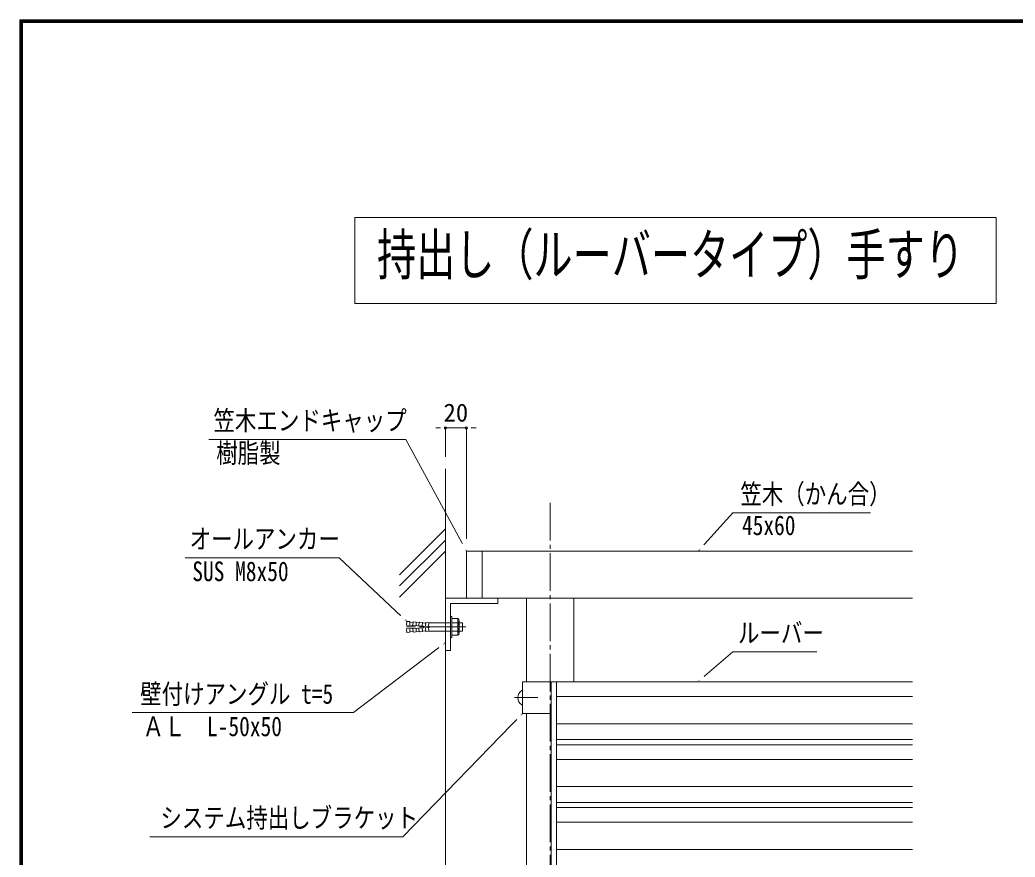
# Model space of a CAD drawing. Units: millimetres at full size; details may follow other scales. Extents: x -1603 to 1599, y -1129 to 1133.
# Drawn here: x -1603 to -654, y 334 to 1133 of the extents above; entities that cross this region are included whole.
import ezdxf
from ezdxf.enums import TextEntityAlignment as Align

# ---------------------------------------------------------------- set-up
doc = ezdxf.new("R2010")
doc.units = ezdxf.units.MM
doc.header["$LTSCALE"] = 4
doc.header["$PDMODE"] = 32
doc.header["$PDSIZE"] = 2
doc.linetypes.add('CHAIN2', pattern=[12, 9, -1, 1, -1])
for name, color, linetype, lineweight in [('0-0_0', 7, 'Continuous', 18), ('0-2_1寸法', 3, 'Continuous', 18), ('0-4_2躯体線', 4, 'Continuous', 9), ('0-5_3中心線', 2, 'CHAIN2', 18), ('0-6_41ｱﾙﾐ', 6, 'Continuous', 18), ('0-7_42ｱﾙﾐ部品', 6, 'Continuous', 18), ('0-8_4アルミ', 6, 'Continuous', 18), ('0-9_6ﾊｯﾁﾝｸﾞ', 4, 'Continuous', 9), ('0-F_WAKU', 7, 'Continuous', 18)]:
    doc.layers.add(name, color=color, linetype=linetype, lineweight=lineweight)
doc.styles.add('ＭＳ ゴシック', font='')
doc.styles.get('ＭＳ ゴシック').set_extended_font_data('MS Gothic')

msp = doc.modelspace()

# ---------------------------------------------------------------- linework, layer by layer
at = {"layer": '0-0_0'}
for p, q in [((-1177.259, 626.121), (-751.465, 626.121)), ((-1177.259, 626.121), (-1177.259, 581.121)), ((-1162.259, 626.121), (-1162.259, 581.121)), ((-1177.259, 581.121), (-751.465, 581.121)), ((-1119.759, 501.121), (-1119.759, 581.121)), ((-1074.759, 581.121), (-1074.759, 501.121)), ((-1119.759, -363.879), (-1119.759, 471.121))]:
    msp.add_line(p, q, dxfattribs=at)
msp.add_lwpolyline([(-671.85, 862.285), (-1283.556, 862.285), (-1283.556, 944.611), (-671.85, 944.611)], close=True, dxfattribs=at)
for points in [[(-1177.259, 626.121), (-1234.949, 732.564), (-1422.848, 732.564)], [(-956.001, 626.121), (-923.095, 662.449), (-791.751, 662.449)], [(-1234.072, 558.862), (-1298.502, 619.57), (-1445.672, 619.57)], [(-1197.259, 538.883), (-1284.797, 472.062), (-1496.115, 472.062)], [(-956.444, 501.121), (-923.095, 529.796), (-842.957, 529.796)], [(-1123.759, 471.121), (-1237.982, 353.255), (-1479.151, 353.255)]]:
    msp.add_lwpolyline(points, dxfattribs=at)
at = {"layer": '0-2_1寸法'}
for p, q in [((-1201.859, 743.628), (-1206.459, 743.628)), ((-1197.259, 716.121), (-1197.259, 743.628)), ((-1197.259, 743.628), (-1177.259, 743.628)), ((-1177.259, 743.628), (-1197.259, 743.628)), ((-1177.259, 637.621), (-1177.259, 743.628)), ((-1172.659, 743.628), (-1168.059, 743.628))]:
    msp.add_line(p, q, dxfattribs=at)
for p in [(-1197.259, 743.628), (-1177.259, 743.628)]:
    msp.add_point(p, dxfattribs=at)
at = {"layer": '0-4_2躯体線'}
for p, q in [((-1197.259, 704.621), (-1197.259, -598.879)), ((-1197.259, 647.177), (-1241.089, 603.347)), ((-1197.259, 636.568), (-1241.089, 592.738)), ((-1197.259, 625.96), (-1241.089, 582.13)), ((-1109.026, 486.121), (-1131.282, 486.121)), ((-1124.259, 492.871), (-1123.759, 492.871)), ((-1123.759, 492.871), (-1123.759, 479.371)), ((-1124.259, 479.371), (-1123.759, 479.371))]:
    msp.add_line(p, q, dxfattribs=at)
msp.add_arc((-1120.564, 486.121), 7.695, 118.699, 241.301, dxfattribs=at)
at = {"layer": '0-5_3中心線'}
for p, q in [((-1097.259, 672.1), (-1097.259, -598.879)), ((-1177.876, 553.621), (-1234.271, 553.621)), ((-1177.876, 553.621), (-1224.673, 553.621))]:
    msp.add_line(p, q, dxfattribs=at)
at = {"layer": '0-6_41ｱﾙﾐ'}
for p, q in [((-1192.259, 563.621), (-1192.259, 543.621)), ((-1191.274, 563.621), (-1192.259, 563.621)), ((-1191.274, 563.621), (-1191.274, 543.621)), ((-1185.274, 561.621), (-1191.274, 561.621)), ((-1185.274, 561.621), (-1185.274, 545.621)), ((-1212.819, 554.121), (-1234.274, 555.368)), ((-1212.819, 553.121), (-1234.274, 551.875)), ((-1234.271, 555.409), (-1234.072, 558.862)), ((-1234.271, 551.833), (-1234.072, 548.381)), ((-1231.06, 558.688), (-1234.072, 558.862)), ((-1231.06, 558.688), (-1231.26, 555.208)), ((-1231.06, 548.554), (-1231.26, 552.035)), ((-1228.094, 558.016), (-1231.088, 558.189)), ((-1228.065, 558.515), (-1228.266, 555.035)), ((-1228.065, 548.727), (-1228.266, 552.208)), ((-1225.07, 558.342), (-1228.065, 558.515)), ((-1225.07, 558.342), (-1225.27, 554.862)), ((-1225.07, 548.9), (-1225.27, 552.38)), ((-1222.438, 557.69), (-1225.098, 557.843)), ((-1222.438, 557.69), (-1225.014, 557.838)), ((-1222.409, 558.189), (-1222.61, 554.707)), ((-1222.409, 549.054), (-1222.61, 552.536)), ((-1219.414, 558.016), (-1222.409, 558.189)), ((-1219.08, 557.997), (-1222.075, 558.17)), ((-1219.08, 557.997), (-1219.28, 554.517)), ((-1219.08, 549.246), (-1219.28, 552.726)), ((-1216.448, 557.344), (-1219.108, 557.498)), ((-1216.114, 557.325), (-1219.108, 557.498)), ((-1216.085, 557.824), (-1216.286, 554.344)), ((-1216.085, 549.418), (-1216.286, 552.899)), ((-1213.09, 557.652), (-1216.085, 557.824)), ((-1213.291, 554.157), (-1213.09, 557.652)), ((-1213.291, 553.085), (-1213.09, 549.591)), ((-1192.259, 557.602), (-1213.09, 557.652)), ((-1212.819, 553.121), (-1212.819, 554.121)), ((-1185.274, 557.621), (-1191.274, 557.621)), ((-1184.274, 559.621), (-1184.274, 547.621)), ((-1181.076, 557.621), (-1184.274, 557.621)), ((-1181.076, 557.621), (-1181.076, 549.621)), ((-1231.06, 548.554), (-1234.072, 548.381)), ((-1228.094, 549.226), (-1231.088, 549.054)), ((-1225.07, 548.9), (-1228.065, 548.727)), ((-1222.438, 549.553), (-1225.098, 549.399)), ((-1222.438, 549.553), (-1225.014, 549.404)), ((-1219.414, 549.226), (-1222.409, 549.054)), ((-1219.08, 549.246), (-1222.075, 549.073)), ((-1216.114, 549.918), (-1219.108, 549.745)), ((-1216.448, 549.898), (-1219.108, 549.745)), ((-1213.09, 549.591), (-1216.085, 549.418)), ((-1192.259, 549.621), (-1213.321, 549.621)), ((-1191.274, 543.621), (-1192.259, 543.621)), ((-1185.274, 549.621), (-1191.274, 549.621)), ((-1185.274, 545.621), (-1191.274, 545.621)), ((-1181.076, 549.621), (-1184.274, 549.621))]:
    msp.add_line(p, q, dxfattribs=at)
for centre, radius, start, end in [((-1186.774, 559.621), 2.5, 306.87, 53.13), ((-1192.774, 553.621), 8.5, 331.928, 28.072), ((-1186.774, 547.621), 2.5, 306.87, 53.13)]:
    msp.add_arc(centre, radius, start, end, dxfattribs=at)
at = {"layer": '0-7_42ｱﾙﾐ部品'}
for p, q in [((-1197.259, 581.121), (-1147.259, 581.121)), ((-1197.259, 531.121), (-1197.259, 581.121)), ((-1147.259, 581.121), (-1147.259, 576.121)), ((-1192.259, 531.121), (-1192.259, 576.121)), ((-1192.259, 576.121), (-1147.259, 576.121)), ((-1192.259, 531.121), (-1197.259, 531.121))]:
    msp.add_line(p, q, dxfattribs=at)
at = {"layer": '0-8_4アルミ'}
for p, q in [((-1096.259, 501.121), (-751.465, 501.121)), ((-1096.259, 501.121), (-1096.259, -393.879)), ((-1091.259, 501.121), (-1091.259, -393.879)), ((-751.465, 487.121), (-1091.259, 487.121)), ((-751.465, 461.222), (-1091.259, 461.222)), ((-751.465, 446.121), (-1091.259, 446.121)), ((-1091.259, 441.121), (-751.465, 441.121)), ((-751.465, 427.121), (-1091.259, 427.121)), ((-751.465, 401.222), (-1091.259, 401.222)), ((-751.465, 386.121), (-1091.259, 386.121)), ((-1091.259, 381.121), (-751.465, 381.121)), ((-751.465, 367.121), (-1091.259, 367.121)), ((-751.465, 341.222), (-1091.259, 341.222))]:
    msp.add_line(p, q, dxfattribs=at)
at = {"layer": '0-9_6ﾊｯﾁﾝｸﾞ'}
for p, q in [((-1096.259, 501.121), (-1123.759, 501.121)), ((-1123.759, 501.121), (-1123.759, 471.121)), ((-1096.259, 471.121), (-1123.759, 471.121))]:
    msp.add_line(p, q, dxfattribs=at)
at = {"layer": '0-F_WAKU'}
for p, q in [((-1603.281, 1133.215), (-1603.281, -1129.185)), ((1599.119, 1133.215), (-1603.281, 1133.215)), ((-1602.681, 1132.615), (-1602.681, -1128.585)), ((1598.519, 1132.615), (-1602.681, 1132.615)), ((-1602.081, 1132.015), (-1602.081, -1127.985)), ((1597.919, 1132.015), (-1602.081, 1132.015)), ((-1601.481, 1131.415), (-1601.481, -1127.385)), ((1597.319, 1131.415), (-1601.481, 1131.415)), ((-1600.881, 1130.815), (-1600.881, -1126.785)), ((1596.719, 1130.815), (-1600.881, 1130.815))]:
    msp.add_line(p, q, dxfattribs=at)

# ---------------------------------------------------------------- texts
at = {"layer": '0-0_0', "style": 'ＭＳ ゴシック'}
for s, height, width, p in [('持出し（ルーバータイプ）手すり', 39.1, 0.7, (-1262.493, 877.901)), ('笠木エンドキャップ', 18.77, 0.8, (-1418.564, 735.707)), ('樹脂製', 18.77, 0.8, (-1415.961, 704.723)), ('笠木（かん合）', 18.77, 0.8, (-915.832, 665.592)), ('45x60', 18.77, 0.8, (-914.277, 635.659)), ('オールアンカー', 18.77, 0.8, (-1441.389, 622.713)), ('SUS M8x50', 18.77, 0.8, (-1438.786, 591.728)), ('ルーバー', 18.77, 0.8, (-918.042, 532.939)), ('壁付けアングル t=5', 18.77, 0.8, (-1488.551, 474.672)), ('ＡＬ\u3000L-50x50', 18.77, 0.8, (-1486.175, 443.687)), ('システム持出しブラケット', 18.77, 0.8, (-1469.176, 356.398))]:
    msp.add_text(s, height=height, dxfattribs=dict(at, width=width)).set_placement(p, align=Align.BOTTOM_LEFT)
at = {"layer": '0-2_1寸法', "style": 'ＭＳ ゴシック'}
msp.add_text('20', height=17.27, dxfattribs=at).set_placement((-1199.035, 744.447), align=Align.BOTTOM_LEFT)

# ---------------------------------------------------------------- next in the draw order: wipeouts: each hides what was drawn before it
for points in [[(-1182.234, 632.386), (-1179.792, 633.71), (-1177.259, 626.121), (-1177.259, 626.121)], [(-951.742, 632.893), (-949.682, 631.028), (-956.001, 626.121), (-956.001, 626.121)], [(-1240.759, 563.254), (-1238.853, 565.276), (-1234.072, 558.862), (-1234.072, 558.862)], [(-1202.678, 532.998), (-1204.364, 535.207), (-1197.259, 538.883), (-1197.259, 538.883)], [(-951.376, 507.311), (-949.565, 505.204), (-956.444, 501.121), (-956.444, 501.121)], [(-1128.244, 464.497), (-1130.239, 466.43), (-1123.759, 471.121), (-1123.759, 471.121)]]:
    msp.add_wipeout(points)

doc.saveas('drawing.dxf')
